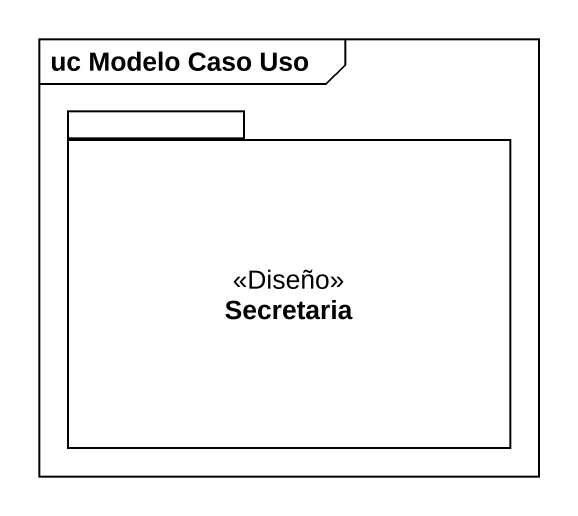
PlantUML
@startuml
mainframe uc Modelo Caso Uso
package Secretaria <<Diseño>> {
}
@enduml
